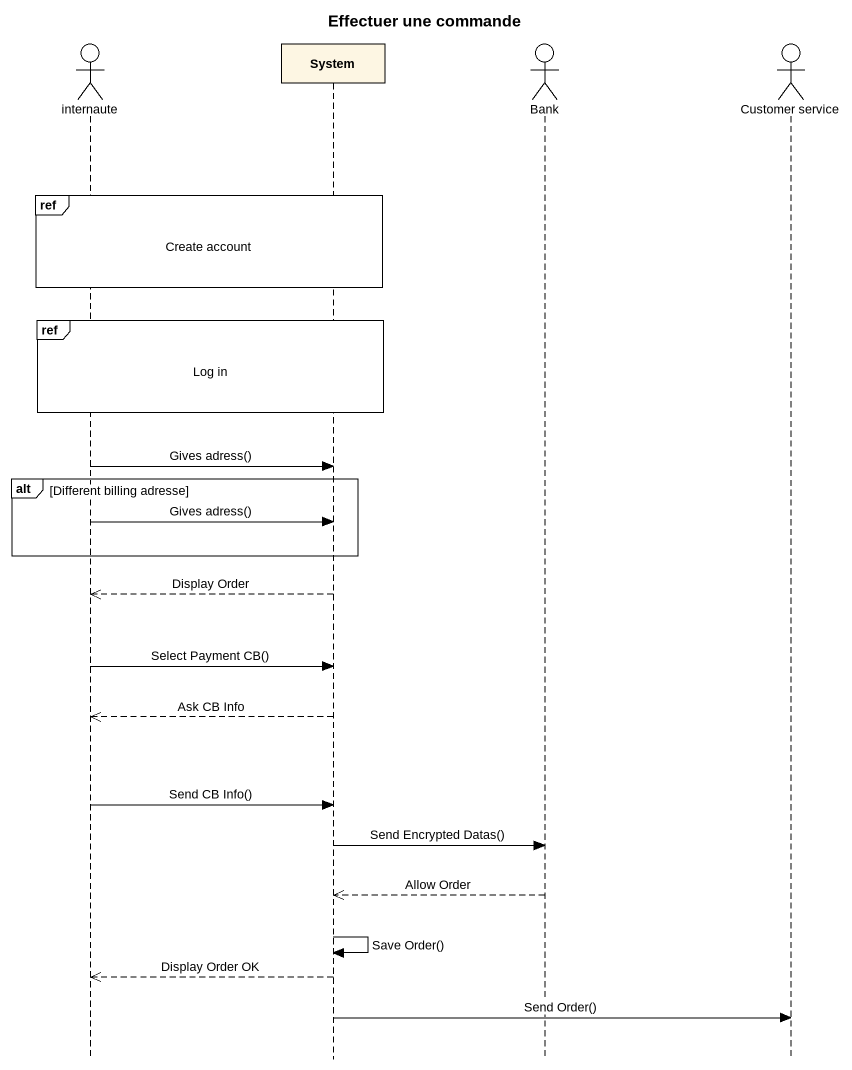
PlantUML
@startuml
title Effectuer une commande
hide footbox
actor internaute
participant System
actor Bank
actor "Customer service" as Customer_service

ref over internaute, System : Create account
ref over internaute, System : Log in
internaute -> System : Gives adress()
alt Different billing adresse
  internaute -> System : Gives adress()
end
System -->> internaute : Display Order
internaute -> System : Select Payment CB()
System -->> internaute : Ask CB Info
internaute -> System : Send CB Info()
System -> Bank : Send Encrypted Datas()
Bank -->> System : Allow Order
System -> System : Save Order()
System -->> internaute : Display Order OK
System -> Customer_service : Send Order()
@enduml
